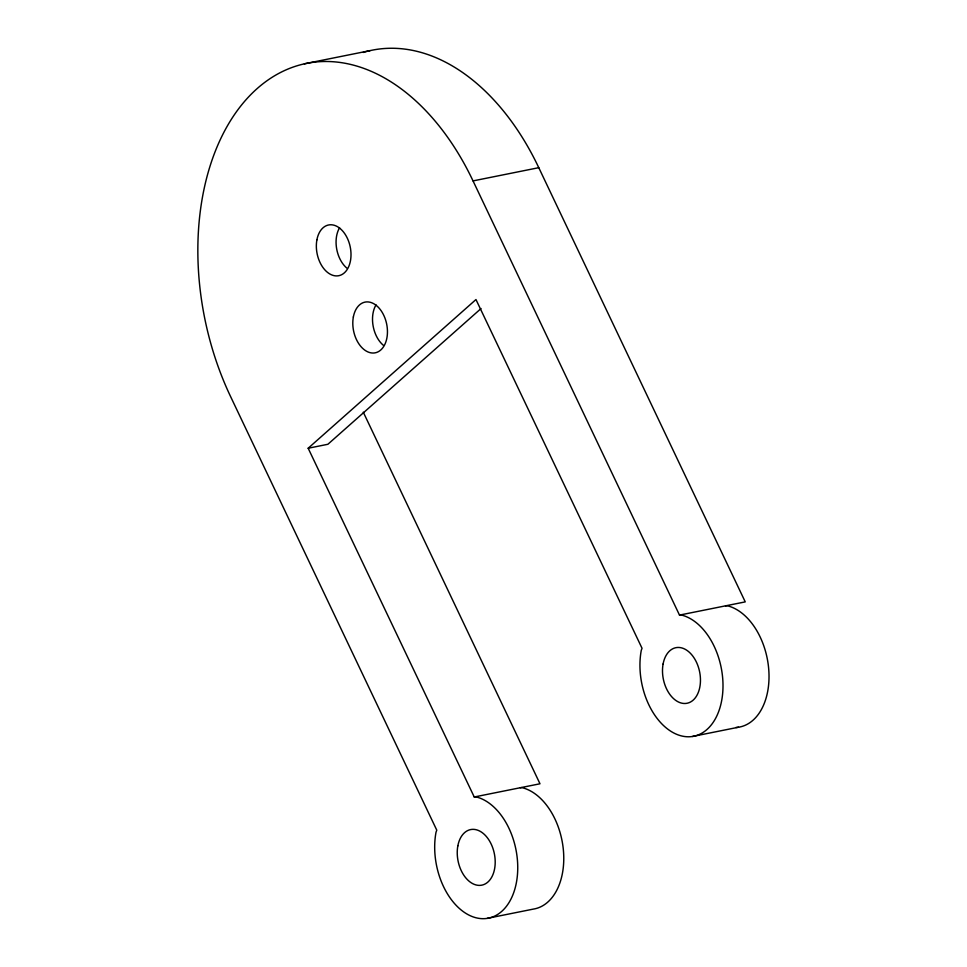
<?xml version="1.0" encoding="UTF-8"?>
<svg xmlns="http://www.w3.org/2000/svg" width="967" height="967" viewBox="0 0 967 967"><rect width="100%" height="100%" fill="white"/><g stroke="black" fill="none" stroke-linecap="round" stroke-linejoin="round"><path stroke-width="1.45" d="M308.171 448.241L475.969 299.54L642.04 648.289L641.278 650.332A61.997 40.493 78.6 0 0 674.543 733.361A61.997 40.493 78.6 0 0 722.869 690.535A61.997 40.493 78.6 0 0 681.179 614.976L679.499 615.097L473.032 180.902A229.554 149.933 78.6 0 0 257.186 88.553A229.554 149.933 78.6 0 0 230.315 395.987L436.782 830.182L436.02 832.236A61.997 40.493 78.6 0 0 469.285 915.266A61.997 40.493 78.6 0 0 517.611 872.439A61.997 40.493 78.6 0 0 475.921 796.868L474.241 796.989L308.171 448.241L327.886 444.276L481.046 308.546M304.387 63.822L370.131 50.61M473.032 180.902L538.776 167.69L745.243 601.885L679.499 615.097M692.505 736.467L738.522 727.22M474.241 796.989L539.985 783.778L363.29 412.196M487.247 918.36L533.264 909.113A61.997 40.493 78.6 0 0 563.374 849.969A61.997 40.493 78.6 0 0 521.938 787.621L520.258 787.742M725.516 605.85L727.196 605.729A61.997 40.493 78.6 0 1 768.789 670.071A61.997 40.493 78.6 0 1 735.875 727.498M346.875 268.137A25.855 16.886 78.6 0 1 339.574 227.765M363.096 52.46A229.554 149.933 78.6 0 1 538.776 167.69M383.331 345.255A25.855 16.886 78.6 0 1 376.018 304.883M316.898 239.864A25.855 16.886 78.6 0 0 338.269 275.788A25.855 16.886 78.6 0 0 345.835 235.392A25.855 16.886 78.6 0 0 316.898 239.864M663.096 663.991A28.345 18.506 78.6 0 0 686.51 703.36A28.345 18.506 78.6 0 0 694.802 659.095A28.345 18.506 78.6 0 0 663.096 663.991M457.838 845.883A28.345 18.506 78.6 0 0 481.264 885.252A28.345 18.506 78.6 0 0 489.544 840.988A28.345 18.506 78.6 0 0 457.838 845.883M353.354 316.983A25.855 16.886 78.6 0 0 374.725 352.907A25.855 16.886 78.6 0 0 382.279 312.51A25.855 16.886 78.6 0 0 353.354 316.983"/></g></svg>
